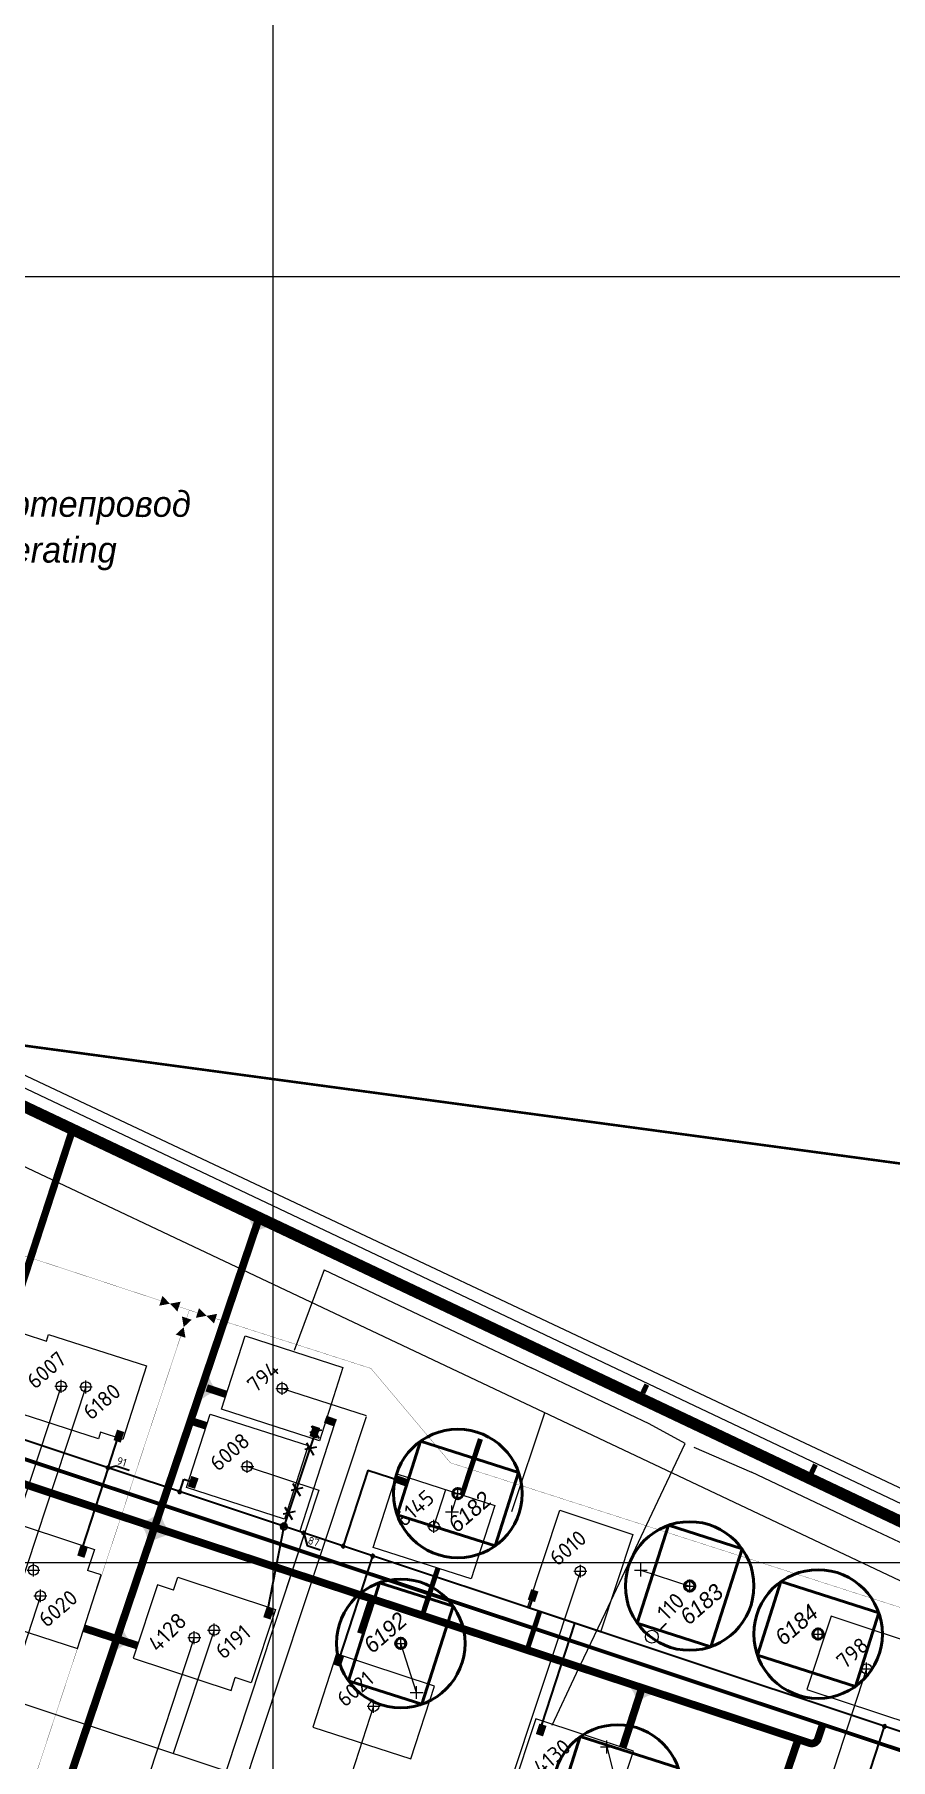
# Model space of a CAD drawing. Header units: millimetres. Extents: x 519 to 9564855, y -810 to 5021775.
# Drawn here: x 9523814 to 9524480, y 5001847 to 5003188 of the extents above; entities that cross this region are included whole.
import ezdxf

# ---------------------------------------------------------------- set-up
doc = ezdxf.new("R2010")
doc.units = ezdxf.units.MM
doc.header["$LTSCALE"] = 2
doc.header["$MEASUREMENT"] = 0
doc.header["$PDMODE"] = 2
doc.header["$PDSIZE"] = 5
doc.linetypes.add('1', pattern=[0])
doc.linetypes.add('DASHED2', pattern=[9.525, 6.35, -3.175])
for name, color, linetype in [('Existing roads', 41, 'Continuous'), ('Future Roads', 44, 'Continuous'), ('GRID_PULKOVO', 7, 'Continuous'), ('OilColl&Flowlines', 3, 'Continuous'), ('OLD WELLS(dr.bfr2000)', 24, 'Continuous'), ('PPLINE_WAT', 7, 'WTR_LINE'), ('ROAD_ASF', 9, 'Continuous'), ('ROAD_GROUND', 9, 'Continuous'), ('Stage 10 wells', 7, 'Continuous'), ('МГ-земельный участок', 7, 'Continuous'), ('Скважины на 2013 год.', 21, '1'), ('Скважины на 2014 год', 70, 'Continuous'), ('Скважины на 2015 год', 7, 'Continuous')]:
    doc.layers.add(name, color=color, linetype=linetype)
for name, color, linetype, lineweight in [('WELLS(drilled after 2000y)', 6, 'Continuous', 40), ('Новый водовод', 5, 'g_122_vpr', 30), ('Оптиковолоконный кабель', 220, 'CAB6', 20), ('проект..газ', 40, 'Continuous', 30), ('Скважины на 2026', 222, 'Continuous', 50), ('СНГ_трубопроводы', 244, 'Continuous', 50), ('Электро', 1, 'Continuous', 30), ('Электроснаб', 1, 'Continuous', 18), ('Электроснабжене', 1, 'Continuous', 18)]:
    doc.layers.add(name, color=color, linetype=linetype, lineweight=lineweight)
doc.styles.add('92051501$0$STANDARD', font='simplex.shx')
doc.styles.add('Elect', font='isocpeur.ttf')
doc.styles.add('Line_GUGK', font='')
doc.styles.get("Standard").update_dxf_attribs({"font": 'isocpeur.ttf', "width": 0.5})
doc.styles.get('Line_GUGK').set_extended_font_data('Bm431', italic=True)
doc.linetypes.add('CAB', pattern='A,0.7,-0.43403,["K",Standard,S=0.9,R=0,X=-0.4,Y=-0.3],-0.8', length=1.93403)
doc.linetypes.add('CAB6', pattern='A,0.9,-0.9,["6",Standard,S=0.9,R=0,X=-0.8,Y=-0.4],11', length=12.8)
doc.linetypes.add('g_122_vpr', pattern='A,2,-2,3,-0.6,["Впр",Line_GUGK,S=2,R=0,X=0,Y=-1],-6.4,3,-2,8,-2,8,-2,6', length=45)
doc.linetypes.add('GAS_LINE', pattern='A,0.5,-0.2,["G",92051501$0$STANDARD,S=0.1,R=0,X=-0.1,Y=-0.05],-0.05', length=0.75)
doc.linetypes.add('WTR_LINE', pattern='A,0.5,-0.2,["W",92051501$0$STANDARD,S=0.1,R=0,X=-0.1,Y=-0.05],-0.05', length=0.75)

msp = doc.modelspace()

# ---------------------------------------------------------------- hatches: boundary and pattern name
at = {"layer": 'Existing roads', "linetype": 'ByBlock', "lineweight": 0}
msp.add_hatch(color=256, dxfattribs=at).paths.add_polyline_path([(9523978.65638, 5002269.58617, -0.1775417489), (9523983.84829, 5002261.28115), (9523988.82247, 5002258.43718, -0.1343609091), (9523998.42854, 5002260.3463)])
h = msp.add_hatch(color=256, dxfattribs=at)
h.paths.add_polyline_path([(9523955.20954, 5002133.63665), (9523955.63601, 5002135.27786, -0.1551187413), (9523950.45102, 5002144.47653), (9523947.77333, 5002135.89702)])
h.paths.add_polyline_path([(9523954.7996, 5002132.05907), (9523955.20954, 5002133.63665), (9523947.77333, 5002135.89702), (9523945.02043, 5002127.0765, -0.1615507837)])
h = msp.add_hatch(color=256, dxfattribs=at)
h.paths.add_polyline_path([(9523897.67405, 5002030.66272), (9523898.31137, 5002032.23411, 0.1551187413), (9523907.96163, 5002036.52039), (9523904.98971, 5002028.0383)])
h.paths.add_polyline_path([(9523897.06144, 5002029.15225), (9523897.67405, 5002030.66272), (9523904.98971, 5002028.0383), (9523901.93431, 5002019.31795, 0.1615507837)])
h = msp.add_hatch(color=256, dxfattribs=at)
edge = h.paths.add_edge_path()
edge.add_line((9523919.09225, 5002023.17016), (9523919.51872, 5002024.81137))
edge.add_arc((9523934.04052, 5002039.59141), 20.72033, 190.84149167, 225.50494292, ccw=False)
edge.add_line((9523913.69002, 5002035.69407), (9523910.87021, 5002026.52931))
edge.add_line((9523910.87021, 5002026.52931), (9523919.09225, 5002023.17016))
edge = h.paths.add_edge_path()
edge.add_line((9523918.68232, 5002021.59257), (9523919.09225, 5002023.17016))
edge.add_line((9523919.09225, 5002023.17016), (9523910.87021, 5002026.52931))
edge.add_line((9523910.87021, 5002026.52931), (9523907.3621, 5002017.55321))
edge.add_arc((9523947.30631, 5001923.4925), 102.19078, 106.26637724, 113.00918892, ccw=False)
h = msp.add_hatch(color=256, dxfattribs=at)
h.paths.add_polyline_path([(9523888.32668, 5001938.09421), (9523888.75314, 5001939.73542, -0.1551187413), (9523883.56816, 5001948.93409), (9523880.89047, 5001940.35457)])
h.paths.add_polyline_path([(9523887.91674, 5001936.51662), (9523888.32668, 5001938.09421), (9523880.89047, 5001940.35457), (9523878.13757, 5001931.53405, -0.1615507837)])
h = msp.add_hatch(color=256, dxfattribs=at)
h.paths.add_polyline_path([(9524283.87989, 5001892.73294), (9524282.29265, 5001893.3297, 0.1551187413), (9524277.76, 5001902.86671), (9524286.3156, 5001900.11357)])
h.paths.add_polyline_path([(9524285.40559, 5001892.15931), (9524283.87989, 5001892.73294), (9524286.3156, 5001900.11357), (9524295.11153, 5001897.28309, 0.1615507837)])
at = {"layer": 'Скважины на 2015 год', "lineweight": 0}
msp.add_hatch(color=192, dxfattribs=at).paths.add_polyline_path([(9524047.77672, 5002105.79567), (9524049.74172, 5002111.371), (9524041.61365, 5002114.23569), (9524039.64866, 5002108.66035)])
at = {"layer": 'Электро', "ltscale": 0.5}
for points in [[(9523875.97598, 5002095.20656), (9523881.57848, 5002093.32041), (9523884.32823, 5002101.48808), (9523878.72573, 5002103.37423)], [(9523933.75762, 5002059.21695), (9523939.36012, 5002057.3308), (9523942.10987, 5002065.49847), (9523936.50737, 5002067.38462)], [(9524103.17457, 5002059.24558), (9524105.13957, 5002064.82091), (9524097.0115, 5002067.6856), (9524095.04651, 5002062.11027)], [(9524047.08036, 5001920.77054), (9524052.70274, 5001918.94449), (9524055.36487, 5001927.14113), (9524049.7425, 5001928.96718)]]:
    msp.add_hatch(color=256, dxfattribs=at).paths.add_polyline_path(points)
at = {"layer": 'Электро'}
for points in [[(9524028.35205, 5002098.3495), (9524033.96429, 5002096.49251), (9524036.67151, 5002104.67437), (9524031.05928, 5002106.53136)], [(9523847.7025, 5002005.54859), (9523853.31473, 5002003.6916), (9523856.02196, 5002011.87346), (9523850.40973, 5002013.73045)], [(9524198.187, 5001971.18794), (9524203.80442, 5001969.3467), (9524206.48869, 5001977.53612), (9524200.87127, 5001979.37736)], [(9523992.46423, 5001957.61113), (9523998.07646, 5001955.75415), (9524000.78369, 5001963.936), (9523995.17146, 5001965.79299)], [(9524204.49866, 5001866.77748), (9524210.11089, 5001864.92049), (9524212.81812, 5001873.10235), (9524207.20589, 5001874.95934)]]:
    msp.add_hatch(color=256, dxfattribs=at).paths.add_polyline_path(points)
at = {"layer": 'Электроснаб', "linetype": 'ByBlock', "lineweight": 0, "ltscale": 0.5}
for points in [[(9523875.97598, 5002095.20656), (9523881.57848, 5002093.32041), (9523884.32823, 5002101.48808), (9523878.72573, 5002103.37423)], [(9523933.75762, 5002059.21695), (9523939.36012, 5002057.3308), (9523942.10987, 5002065.49847), (9523936.50737, 5002067.38462)], [(9524103.17457, 5002059.24558), (9524105.13957, 5002064.82091), (9524097.0115, 5002067.6856), (9524095.04651, 5002062.11027)], [(9524047.08036, 5001920.77054), (9524052.70274, 5001918.94449), (9524055.36487, 5001927.14113), (9524049.7425, 5001928.96718)]]:
    msp.add_hatch(color=1, dxfattribs=at).paths.add_polyline_path(points)
at = {"layer": 'Электроснаб', "linetype": 'ByBlock', "lineweight": 0}
for points in [[(9524028.35205, 5002098.3495), (9524033.96429, 5002096.49251), (9524036.67151, 5002104.67437), (9524031.05928, 5002106.53136)], [(9523847.7025, 5002005.54859), (9523853.31473, 5002003.6916), (9523856.02196, 5002011.87346), (9523850.40973, 5002013.73045)], [(9524198.187, 5001971.18794), (9524203.80442, 5001969.3467), (9524206.48869, 5001977.53612), (9524200.87127, 5001979.37736)], [(9523992.46423, 5001957.61113), (9523998.07646, 5001955.75415), (9524000.78369, 5001963.936), (9523995.17146, 5001965.79299)], [(9524204.49866, 5001866.77748), (9524210.11089, 5001864.92049), (9524212.81812, 5001873.10235), (9524207.20589, 5001874.95934)]]:
    msp.add_hatch(color=1, dxfattribs=at).paths.add_polyline_path(points)
at = {"layer": 'Электроснабжене', "linetype": 'ByBlock', "lineweight": 0, "ltscale": 0.5}
for points in [[(9523875.97598, 5002095.20656), (9523881.57848, 5002093.32041), (9523884.32823, 5002101.48808), (9523878.72573, 5002103.37423)], [(9523933.75762, 5002059.21695), (9523939.36012, 5002057.3308), (9523942.10987, 5002065.49847), (9523936.50737, 5002067.38462)], [(9524103.17457, 5002059.24558), (9524105.13957, 5002064.82091), (9524097.0115, 5002067.6856), (9524095.04651, 5002062.11027)], [(9524047.08036, 5001920.77054), (9524052.70274, 5001918.94449), (9524055.36487, 5001927.14113), (9524049.7425, 5001928.96718)]]:
    msp.add_hatch(color=1, dxfattribs=at).paths.add_polyline_path(points)
at = {"layer": 'Электроснабжене', "linetype": 'ByBlock', "lineweight": 0}
for points in [[(9524028.35205, 5002098.3495), (9524033.96429, 5002096.49251), (9524036.67151, 5002104.67437), (9524031.05928, 5002106.53136)], [(9523847.7025, 5002005.54859), (9523853.31473, 5002003.6916), (9523856.02196, 5002011.87346), (9523850.40973, 5002013.73045)], [(9524198.187, 5001971.18794), (9524203.80442, 5001969.3467), (9524206.48869, 5001977.53612), (9524200.87127, 5001979.37736)], [(9523992.46423, 5001957.61113), (9523998.07646, 5001955.75415), (9524000.78369, 5001963.936), (9523995.17146, 5001965.79299)], [(9524204.49866, 5001866.77748), (9524210.11089, 5001864.92049), (9524212.81812, 5001873.10235), (9524207.20589, 5001874.95934)]]:
    msp.add_hatch(color=1, dxfattribs=at).paths.add_polyline_path(points)

# ---------------------------------------------------------------- linework, layer by layer
at = {"layer": 'DEFPOINTS', "color": 0, "lineweight": 0, "ltscale": 80}
msp.add_point((9524007.2, 5002135.5), dxfattribs=at)
msp.add_point((9524007.2, 5002135.5), dxfattribs=at)
at = {"layer": 'DEFPOINTS', "color": 1, "lineweight": 0, "ltscale": 80}
msp.add_point((9524461.7, 5001917.4), dxfattribs=at)
at = {"layer": 'Existing roads', "lineweight": 0, "const_width": 5.7, "flags": 128}
msp.add_lwpolyline([(9523740.90289, 5002020.74725), (9523844.47623, 5002337.76466)], dxfattribs=at)
at = {"layer": 'Existing roads', "linetype": 'ByBlock', "lineweight": 0, "flags": 128}
for points, const_width in [([(9523988.12097, 5002264.6695), (9523697.2591, 5001405.15071)], 6), ([(9523948.29613, 5002106.26919), (9523936.89438, 5002109.9671)], 6), ([(9524197.5147, 5001931.64733), (9524207.39058, 5001961.63997)], 4), ([(9523879.54553, 5001940.3947), (9523852.98712, 5001949.00832)], 6), ([(9523894.39315, 5001935.57347), (9523879.54553, 5001940.3947)], 6)]:
    msp.add_lwpolyline(points, dxfattribs=dict(at, const_width=const_width))
at = {"layer": 'Existing roads', "linetype": 'ByBlock', "lineweight": 0, "const_width": 5.8}
msp.add_lwpolyline([(9523963.67413, 5002130.79515), (9523948.49221, 5002135.82621)], dxfattribs=at)
at = {"layer": 'Existing roads', "linetype": 'ByBlock', "lineweight": 0, "const_width": 6, "flags": 128}
for points, elevation in [([(9523908.7409, 5002027.19817), (9523761.85528, 5002075.82268)], 0.00005), ([(9523908.7409, 5002027.19817), (9524287.07048, 5001902.65931)], 0.0001), ([(9524068.31862, 5001944.82933), (9524077.22202, 5001971.73741)], 0.0001), ([(9524272.05449, 5001856.25665), (9524287.07048, 5001902.65931)], 0.00005), ([(9524394.54, 5001821.58763), (9524408.56223, 5001862.64939)], 0.00005)]:
    msp.add_lwpolyline(points, dxfattribs=dict(at, elevation=elevation))
at = {"layer": 'Existing roads', "linetype": 'ByBlock', "lineweight": 0, "ltscale": 5, "const_width": 4}
msp.add_lwpolyline([(9524128.30031, 5001995.68985), (9524116.19275, 5001958.90899)], dxfattribs=at)
at = {"layer": 'Future Roads', "linetype": 'ByBlock', "lineweight": 0, "const_width": 6, "flags": 128}
msp.add_lwpolyline([(9524287.07375, 5001902.66901), (9524417.54059, 5001859.69182, 0.4119983246), (9524423.84195, 5001862.84053), (9524427.45898, 5001873.76859)], format="xyb", dxfattribs=at)
at = {"layer": 'GRID_PULKOVO', "lineweight": 0}
for p, q in [((9524000, 5011000), (9524000, 4992000)), ((9519000, 5003000), (9533000, 5003000)), ((9519000, 5002000), (9533000, 5002000))]:
    msp.add_line(p, q, dxfattribs=at)
at = {"layer": 'OilColl&Flowlines', "color": 3, "linetype": 'ByBlock', "lineweight": 0, "ltscale": 25}
for p, q in [((9524007.2, 5002135.5), (9524072.37221, 5002114.36952)), ((9524072.37221, 5002113.36952), (9523963.80223, 5001786.0012)), ((9524461.7, 5001917.4), (9524374.9286, 5001651.21309))]:
    msp.add_line(p, q, dxfattribs=at)
at = {"layer": 'OilColl&Flowlines', "linetype": 'ByBlock', "lineweight": 0}
for p, q in [((9523938.8, 5001941.7), (9523894.77026, 5001808.63338)), ((9523719.16637, 5001918.79225), (9524650.66053, 5001611.39872))]:
    msp.add_line(p, q, dxfattribs=at)
at = {"layer": 'OilColl&Flowlines', "color": 3, "lineweight": 0}
for points in [[(9523926.88981, 5002199.04427, 8, 0, 0), (9523919.83639, 5002201.29858, 0, 8, 0), (9523912.77751, 5002203.55462, 8, 8, 0)], [(9523926.88981, 5002199.04427, 8, 0, 0), (9523919.83639, 5002201.29858, 0, 8, 0), (9523912.77751, 5002203.55462, 8, 8, 0)], [(9523955.35011, 5002189.61095, 8, 0, 0), (9523948.29669, 5002191.86526, 0, 8, 0), (9523941.23781, 5002194.1213, 8, 8, 0)], [(9523955.35011, 5002189.61095, 8, 0, 0), (9523948.29669, 5002191.86526, 0, 8, 0), (9523941.23781, 5002194.1213, 8, 8, 0)]]:
    msp.add_lwpolyline(points, format="xyseb", dxfattribs=at)
at = {"layer": 'OilColl&Flowlines', "color": 3, "linetype": 'ByBlock', "lineweight": 0}
msp.add_lwpolyline([(9523932.93668, 5002190.09707, 8, 0, 0), (9523930.55618, 5002183.08523, 0, 8, 0), (9523928.17384, 5002176.06797, 8, 8, 0)], format="xyseb", dxfattribs=at)
msp.add_lwpolyline([(9523932.93668, 5002190.09707, 8, 0, 0), (9523930.55618, 5002183.08523, 0, 8, 0), (9523928.17384, 5002176.06797, 8, 8, 0)], format="xyseb", dxfattribs=at)
at = {"layer": 'OLD WELLS(dr.bfr2000)', "lineweight": 0}
msp.add_circle((9524294.7, 5001942.4), 5, dxfattribs=at)
at = {"layer": 'PPLINE_WAT', "color": 5, "linetype": 'WTR_LINE', "lineweight": 0, "ltscale": 0.5}
msp.add_line((9525339.06334, 5001656.52895), (9523288.74377, 5002623.18398), dxfattribs=at)
at = {"layer": 'PPLINE_WAT', "color": 5, "lineweight": 0, "ltscale": 0.5}
msp.add_lwpolyline([(9523498.307, 5002453.507), (9529318.71854, 4999702.75469), (9529357.22076, 4999682.3134), (9529399.33276, 4999675.09879), (9529430.61579, 4999677.50366), (9529678.713, 4999710.142)], dxfattribs=at)
at = {"layer": 'ROAD_ASF', "lineweight": 0}
for points in [[(9521737.23529, 4997056.36456), (9521526.30791, 4997406.20512), (9521491.42617, 4997522.40996), (9521494.64376, 4997784.54227), (9521557.42562, 4998123.62451), (9523181.91284, 5002651.278), (9523567.30412, 5002471.17809), (9525869.16882, 5001381.54446), (9525963.92258, 5001333.47903), (9526128.60686, 5001261.79325), (9526517.55757, 5001074.97311), (9527241.30336, 5000725.10977), (9527302.0959, 5000699.32947), (9527474.32311, 5000617.56906), (9528116.89056, 5000310.63684)], [(9521742.137, 4997059.855), (9521531.837, 4997408.655), (9521497.437, 4997523.255), (9521500.637, 4997783.955), (9521563.237, 4998122.055), (9523185.337, 5002643.055), (9523564.737, 5002465.755), (9525866.52759, 5001376.15646), (9525961.36584, 5001328.04817), (9526126.10975, 5001256.33643), (9526514.94624, 5001069.57117), (9527238.82495, 5000719.64358), (9527299.637, 5000693.855), (9527471.737, 5000612.155), (9528114.237, 5000305.255)]]:
    msp.add_lwpolyline(points, dxfattribs=at)
at = {"layer": 'ROAD_GROUND', "color": 8, "lineweight": 0, "const_width": 9}
msp.add_lwpolyline([(9521739.68614, 4997058.10978), (9521529.07245, 4997407.43006), (9521494.43159, 4997522.83248), (9521497.64038, 4997784.24863), (9521560.33131, 4998122.83976), (9523183.62492, 5002647.1665), (9523566.02728, 5002468.46336), (9525867.84821, 5001378.85046), (9525962.64421, 5001330.7636), (9526127.3583, 5001259.06484), (9526516.25529, 5001072.2705), (9527240.06415, 5000722.37668), (9527300.86645, 5000696.59224), (9527473.0333, 5000614.86048), (9528115.56378, 5000307.94592)], dxfattribs=at)
at = {"layer": 'Stage 10 wells', "color": 0, "linetype": 'ByBlock', "lineweight": 0}
for points in [[(9524054.46813, 5002151.81215), (9524036.09912, 5002094.69316), (9523959.94046, 5002119.18517), (9523978.30947, 5002176.30416), (9524054.46813, 5002151.81215)], [(9524515.39226, 5001929.1097), (9524516.07406, 5001931.23205), (9524434.13745, 5001958.46299), (9524415.28202, 5001901.47759), (9524497.70263, 5001874.04421)]]:
    msp.add_lwpolyline(points, dxfattribs=at)
for centre in [(9524007.2, 5002135.5), (9524461.7, 5001917.4)]:
    msp.add_circle(centre, 4, dxfattribs=at)
for p in [(9524007.2, 5002135.5), (9524461.7, 5001917.4)]:
    msp.add_point(p, dxfattribs=at)
at = {"layer": 'WELLS(drilled after 2000y)', "color": 0, "linetype": 'ByBlock', "lineweight": 0}
msp.add_lwpolyline([(9523922.5448, 5001978.69071), (9523910.23745, 5001982.76299), (9523891.38202, 5001925.77759), (9523967.36254, 5001900.63701), (9523970.68937, 5001910.69143)], dxfattribs=at)
msp.add_lwpolyline([(9524185.48202, 5001821.67759), (9524261.46254, 5001796.53701), (9524280.31798, 5001853.52241), (9524204.33745, 5001878.66299)], close=True, dxfattribs=at)
msp.add_circle((9523938.8, 5001941.7), 4.0951, dxfattribs=at)
at = {"layer": 'WELLS(drilled after 2000y)', "color": 0, "linetype": 'ByBlock', "lineweight": 0, "ltscale": 80}
msp.add_point((9523938.8, 5001941.7), dxfattribs=at)
at = {"layer": 'МГ-земельный участок', "color": 0, "linetype": 'DASHED2', "lineweight": 25, "ltscale": 5, "const_width": 2}
msp.add_lwpolyline([(9522167.80801, 4999999.48247), (9521654, 5002362), (9522840, 5002532), (9525642, 5002155), (9528521, 5002235), (9531281, 5003464), (9533105, 5001043), (9546614, 4998215), (9544978, 4995525), (9543652, 4996420), (9539605, 4995735), (9529554.6705, 4998798.09585), (9529554.71722, 4998845.23995), (9529525.402, 4998845.269), (9529525.36994, 4998882.97318), (9529309.91997, 4998882.84552), (9526935, 5000017), (9526935, 4999132), (9522906, 5001105), (9522683.367, 5000265.06642), (9522496, 5000315)], close=True, dxfattribs=at)
at = {"layer": 'Новый водовод', "color": 5, "linetype": 'WTR_LINE', "lineweight": 0, "ltscale": 40, "const_width": 3}
msp.add_lwpolyline([(9523223.09207, 5002274.46665), (9524798.44073, 5001750.9789)], dxfattribs=at)
at = {"layer": 'Оптиковолоконный кабель', "linetype": 'CAB', "lineweight": 20, "ltscale": 0.1}
msp.add_lwpolyline([(9523696.146, 5005917.127), (9523689.893, 5005715.012), (9523695.902, 5005635.172), (9523695.453, 5005568.154), (9523700.063, 5005469.441), (9523700.58, 5005145.207), (9523704.692, 5005045.058), (9523701.585, 5004488.746), (9523704.366, 5004469.568), (9523706.81, 5003954.047), (9523704.579, 5003808.965), (9523692.18, 5003712.998), (9523687.161, 5003694.356), (9523300.02, 5002630.372), (9523296.974, 5002614.733), (9523304.049, 5002607.353), (9526121.954, 5001271.722), (9526508.525, 5001083.826), (9527029.955, 5000838.578), (9527414.361, 5000657.715), (9527485.466, 5000795.728), (9527414.361, 5000657.715), (9528367.831, 5000203.306)], dxfattribs=at)
at = {"layer": 'проект..газ', "color": 4, "linetype": 'GAS_LINE', "lineweight": 0, "ltscale": 20}
for p, q in [((9524039.77, 5002227.633, -0.162), (9524016.596, 5002164.981, 0.974)), ((9524292.685, 5002107.983, 0.051), (9524200.747, 5002151.51, -0.125)), ((9524320.727, 5002092.726, 0.156), (9524292.685, 5002107.983, 0.051)), ((9524299.487, 5002047.809, 0.476), (9524320.727, 5002092.726, 0.156)), ((9524327.4771, 5002089.79264, 0.1809), (9524372.236, 5002070.342, 0.346)), ((9524452.067, 5002032.606, 0.257), (9524372.236, 5002070.342, 0.346)), ((9524277.891, 5002002.163, 0.569), (9524299.487, 5002047.809, 0.476)), ((9524545.448, 5001988.402, 0.255), (9524452.067, 5002032.606, 0.257)), ((9524277.891, 5002002.163, 0.569), (9524258.324, 5001960.849, 0.576)), ((9524258.324, 5001960.849, 0.576), (9524235.939, 5001913.723, 0.703)), ((9524235.939, 5001913.723, 0.703), (9524216.887, 5001873.38, 0.923))]:
    msp.add_line(p, q, dxfattribs=at)
at = {"layer": 'проект..газ', "color": 4, "linetype": 'GAS_LINE', "lineweight": 0, "ltscale": 25}
msp.add_line((9524039.77, 5002227.633, -0.162), (9524200.747, 5002151.51, -0.125), dxfattribs=at)
at = {"layer": 'Скважины на 2013 год.', "color": 3, "linetype": 'ByBlock', "lineweight": 0, "ltscale": 5}
for p, q in [((9523980, 5002074.7), (9524035.67602, 5002056.27781)), ((9524035.67776, 5002056.28306, 0), (9523963.49592, 5001838.1332, 0)), ((9524239.1, 5001993.4), (9524165.55077, 5001771.48518)), ((9523819.1, 5001974.2), (9523777.42908, 5001847.09668)), ((9523954.2, 5001947.6), (9523922.46905, 5001851.70227)), ((9524078.3, 5001888.3), (9524036.90384, 5001762.03477))]:
    msp.add_line(p, q, dxfattribs=at)
at = {"layer": 'Скважины на 2013 год.', "color": 0, "linetype": 'ByBlock', "lineweight": 0}
for points in [[(9523777.20493, 5001974.6634), (9523771.80309, 5001957.98266), (9523847.91178, 5001933.33582), (9523866.39691, 5001990.41734), (9523855.73985, 5001993.86849)], [(9524125.67401, 5001903.97734), (9524049.48822, 5001929.16418), (9524031.00309, 5001872.08266), (9524107.11178, 5001847.43582), (9524125.67401, 5001903.97734)]]:
    msp.add_lwpolyline(points, dxfattribs=at)
for centre in [(9523819.1, 5001974.2), (9524078.3, 5001888.3)]:
    msp.add_circle(centre, 4, dxfattribs=at)
for p in [(9523819.1, 5001974.2), (9524078.3, 5001888.3)]:
    msp.add_point(p, dxfattribs=at)
at = {"layer": 'Скважины на 2014 год', "color": 9, "linetype": 'ByBlock', "lineweight": 0, "ltscale": 5, "const_width": 4}
for points in [[(9524290.78536, 5002138.40816), (9524287.69076, 5002131.87079)], [(9524161.38765, 5002096.1614), (9524147.06849, 5002052.68047)], [(9524421.98027, 5002076.24338), (9524418.88567, 5002069.70601)]]:
    msp.add_lwpolyline(points, dxfattribs=at)
at = {"layer": 'Скважины на 2014 год', "color": 0, "linetype": 'ByBlock', "lineweight": 0}
for points in [[(9524027.26813, 5002091.01215), (9524008.89912, 5002033.89316), (9523932.74046, 5002058.38517), (9523951.10947, 5002115.50416), (9524027.26813, 5002091.01215)], [(9524254.88219, 5001945.92586), (9524197.89679, 5001964.7813), (9524223.03737, 5002040.76182), (9524280.02277, 5002021.90639), (9524254.88219, 5001945.92586)], [(9523777.20493, 5001974.6634), (9523766.28202, 5001978.27759), (9523785.13745, 5002035.26299), (9523861.11798, 5002010.12241), (9523855.73985, 5001993.86849)], [(9523922.5448, 5001978.69071), (9523925.87163, 5001988.74513), (9524001.85215, 5001963.60455), (9523982.99672, 5001906.61916), (9523970.68937, 5001910.69143)]]:
    msp.add_lwpolyline(points, dxfattribs=at)
for centre in [(9523980, 5002074.7), (9523813.7, 5001994.2), (9524239.1, 5001993.4), (9523954.2, 5001947.6)]:
    msp.add_circle(centre, 4, dxfattribs=at)
for p in [(9523980, 5002074.7), (9523813.7, 5001994.2), (9524239.1, 5001993.4), (9523954.2, 5001947.6)]:
    msp.add_point(p, dxfattribs=at)
at = {"layer": 'Скважины на 2015 год', "color": 3, "linetype": 'ByBlock', "lineweight": 0, "ltscale": 5}
for p, q in [((9523835.3, 5002137.1), (9523758.92825, 5001905.67081)), ((9523854.4, 5002136.6), (9523776.256, 5001899.95265)), ((9524185.7339, 5002039.72445, 0), (9524211.55769, 5002116.42156, -0.06555)), ((9524125.2, 5002028.2), (9524134.37602, 5002056.76227))]:
    msp.add_line(p, q, dxfattribs=at)
at = {"layer": 'Скважины на 2015 год', "color": 192, "lineweight": 0}
msp.add_line((9524020.83531, 5002024.03272, 0), (9524048.22855, 5002108.26832), dxfattribs=at)
at = {"layer": 'Скважины на 2015 год', "color": 1, "lineweight": 0}
msp.add_line((9523871.69481, 5002073.69143, 0), (9523879.57633, 5002097.83002), dxfattribs=at)
at = {"layer": 'Скважины на 2015 год', "color": 5, "linetype": 'ByBlock', "lineweight": 0, "ltscale": 5}
msp.add_line((9524024.59453, 5002022.78704, 0), (9524010.58093, 5001980.43477, 0), dxfattribs=at)
at = {"layer": 'Скважины на 2015 год', "color": 0, "linetype": 'ByBlock', "lineweight": 0}
for points in [[(9523865.8436, 5002101.40671), (9523864.19912, 5002096.29316), (9523788.04046, 5002120.78517), (9523806.40947, 5002177.90416), (9523823.86499, 5002172.29061)], [(9523823.86499, 5002172.29061), (9523825.50947, 5002177.40416), (9523901.66813, 5002152.91215), (9523883.29912, 5002095.79316), (9523865.8436, 5002101.40671), (9523865.8436, 5002101.40671)], [(9524172.46813, 5002044.51215), (9524154.09912, 5001987.39316), (9524077.94046, 5002011.88517), (9524096.30947, 5002069.00416), (9524172.46813, 5002044.51215)]]:
    msp.add_lwpolyline(points, dxfattribs=at)
at = {"layer": 'Скважины на 2015 год', "color": 0, "linetype": 'ByBlock', "lineweight": 0, "ltscale": 5}
msp.add_lwpolyline([(9524040.53139, 5002108.84954), (9524044.06813, 5002107.71215)], dxfattribs=at)
at = {"layer": 'Скважины на 2015 год', "color": 0, "linetype": 'ByBlock', "lineweight": 0}
for centre in [(9523835.3, 5002137.1), (9523854.4, 5002136.6), (9524125.2, 5002028.2)]:
    msp.add_circle(centre, 4, dxfattribs=at)
for p in [(9523835.3, 5002137.1), (9523854.4, 5002136.6), (9524125.2, 5002028.2)]:
    msp.add_point(p, dxfattribs=at)
at = {"layer": 'Скважины на 2026', "lineweight": 5}
for p, q in [((9524139.20189, 5002039.39654), (9524143.8, 5002053.7)), ((9524286.10073, 5001994.19613), (9524324.14, 5001981.83)), ((9524111.69811, 5001899.00346), (9524099.4, 5001937.2)), ((9524259.80189, 5001856.69654), (9524268, 5001824))]:
    msp.add_line(p, q, dxfattribs=at)
at = {"layer": 'Скважины на 2026', "linetype": 'ByBlock', "ltscale": 50}
for points in [[(9524096.61249, 5002037.23188), (9524172.83514, 5002012.93975), (9524191.05424, 5002070.10674), (9524114.83159, 5002094.39886)], [(9524340.57397, 5001934.60724), (9524364.8661, 5002010.82989), (9524307.69911, 5002029.04899), (9524283.40698, 5001952.82633)], [(9524115.83051, 5001889.97535), (9524140.12264, 5001966.198), (9524082.95565, 5001984.4171), (9524058.66352, 5001908.19445)], [(9524376.77913, 5001928.06257), (9524453.00178, 5001903.77044), (9524471.22087, 5001960.93743), (9524394.99822, 5001985.22956)], [(9524220.77535, 5001807.56949), (9524296.998, 5001783.27736), (9524315.2171, 5001840.44435), (9524238.99445, 5001864.73648)]]:
    msp.add_lwpolyline(points, close=True, dxfattribs=at)
for centre in [(9524143.8, 5002053.7), (9524324.13811, 5001981.83346), (9524099.4, 5001937.2), (9524424.00189, 5001944.49654), (9524268, 5001824)]:
    msp.add_circle(centre, 50, dxfattribs=at)
at = {"layer": 'Скважины на 2026', "linetype": 'ByBlock'}
for centre in [(9524143.8, 5002053.7), (9524324.13811, 5001981.83346), (9524424, 5001944.5), (9524099.39811, 5001937.20346)]:
    msp.add_circle(centre, 4, dxfattribs=at)
at = {"layer": 'Скважины на 2026', "linetype": 'ByBlock', "lineweight": 0}
for p in [(9524143.8, 5002053.7), (9524139.20189, 5002039.39654), (9524286.10189, 5001994.19654), (9524324.14, 5001981.83), (9524099.4, 5001937.2), (9524424.00189, 5001944.49654), (9524111.7, 5001899), (9524259.80189, 5001856.69654)]:
    msp.add_point(p, dxfattribs=at)
at = {"layer": 'СНГ_трубопроводы', "color": 3, "linetype": 'ByBlock', "lineweight": 0, "ltscale": 5, "const_width": 0.2}
for points in [[(9523656.60978, 5002287.96178), (9523934.93125, 5002196.29536)], [(9523934.93125, 5002196.29536), (9523684.75264, 5001439.76757)], [(9523934.93125, 5002196.29536), (9524076.22258, 5002150.97961)], [(9524076.22258, 5002150.97961), (9524138.03956, 5002077.62067)], [(9524138.03956, 5002077.62067), (9524833.30928, 5001854.1618)]]:
    msp.add_lwpolyline(points, dxfattribs=at)
at = {"layer": 'Электро', "ltscale": 0.5}
for p, q in [((9524527.53989, 5001855.34314, 0), (9523703.30917, 5002129.75149, 0)), ((9523871.69481, 5002073.69143, 0), (9523879.57633, 5002097.83002)), ((9523871.69481, 5002073.69143, 0), (9523851.48901, 5002011.50435, 0)), ((9523927.48834, 5002055.11628, 0), (9523930.63051, 5002064.78691, 0)), ((9524073.73057, 5002071.6777), (9524054.59928, 5002012.79766)), ((9524100.30008, 5002063.04475), (9524073.73057, 5002071.6777)), ((9524008.47363, 5002028.15412, 0), (9523995.7971, 5001963.0731, 0)), ((9524051.54323, 5001924.74679), (9524077.65818, 5002005.12035)), ((9524202.106, 5001973.05), (9524199.36126, 5001964.60255)), ((9524234.60162, 5001952.63634), (9524208.86475, 5001873.80476, -0.00005)), ((9524450.4743, 5001795.13731), (9524475.64946, 5001872.61846))]:
    msp.add_line(p, q, dxfattribs=at)
at = {"layer": 'Электро'}
for p, q in [((9524037.82814, 5002103.09948), (9524028.6998, 5002101.15914)), ((9524030.0224, 5002106.38962), (9524035.60542, 5002096.83861)), ((9524033.84508, 5002089.76745, 0), (9524024.71674, 5002087.8271, 0)), ((9524026.03934, 5002093.05759, 0), (9524031.62236, 5002083.50658, 0)), ((9523871.69481, 5002073.69143, 0), (9523878.13953, 5002075.23991)), ((9523878.13953, 5002075.23991), (9523888.22098, 5002071.96425)), ((9523930.63051, 5002064.78691, 0), (9523936.28906, 5002062.94833, 0)), ((9524023.30511, 5002058.10892, 0), (9524014.17677, 5002056.16858, 0)), ((9524015.49937, 5002061.39906, 0), (9524021.08239, 5002051.84805, 0)), ((9524017.13604, 5002039.70432), (9524008.0077, 5002037.76398)), ((9524009.3303, 5002042.99446), (9524014.91332, 5002033.44345)), ((9524023.94166, 5002023.0044, 0), (9524026.72095, 5002013.27188)), ((9524026.72095, 5002013.27188), (9524036.80241, 5002009.99621))]:
    msp.add_line(p, q, dxfattribs=at)
at = {"layer": 'Электро', "ltscale": 0.09}
msp.add_line((9524032.24734, 5002099.57244), (9524008.47362, 5002028.16414, 0), dxfattribs=at)
at = {"layer": 'Электро'}
for centre, radius, start, end in [((9523871.69481, 5002073.69143, 0), 1.25, 162, 342), ((9523871.69481, 5002073.69143, 0), 1.25, 342, 162), ((9524008.47362, 5002028.16414, 0), 2.5, 0, 180), ((9524008.47362, 5002028.16414, 0), 2.5, 180, 0), ((9524008.47363, 5002028.15412, 0), 2.5, 0, 180), ((9524008.47363, 5002028.15412, 0), 2.5, 180, 0), ((9524023.94166, 5002023.0044, 0), 1.25, 162, 342), ((9524023.94166, 5002023.0044, 0), 1.25, 342, 162), ((9524054.59928, 5002012.79766), 1.25, 162, 342), ((9524054.59928, 5002012.79766), 1.25, 342, 162), ((9524475.6763, 5001872.5859, 0), 1.25, 162, 342), ((9524475.6763, 5001872.5859, 0), 1.25, 342, 162)]:
    msp.add_arc(centre, radius, start, end, dxfattribs=at)
at = {"layer": 'Электро', "ltscale": 80}
for centre, start, end in [((9523927.48834, 5002055.11628, 0), 162.00000014, 342.00000014), ((9523927.48834, 5002055.11628, 0), 342.00000014, 162.00000014), ((9524077.65818, 5002005.12035), 162.00000014, 342.00000014), ((9524077.65818, 5002005.12035), 342.00000014, 162.00000014), ((9524475.64946, 5001872.61846), 162, 342), ((9524475.64946, 5001872.61846), 342, 162)]:
    msp.add_arc(centre, 1.25, start, end, dxfattribs=at)
at = {"layer": 'Электро', "ltscale": 25}
for centre, start, end in [((9524008.46952, 5002028.15549, 0), 162, 342), ((9524008.47007, 5002028.15531, 0), 162, 342), ((9524008.46952, 5002028.15549, 0), 342, 162), ((9524008.47007, 5002028.15531, 0), 342, 162)]:
    msp.add_arc(centre, 1, start, end, dxfattribs=at)
at = {"layer": 'Электроснаб', "color": 1, "linetype": 'ByBlock', "lineweight": 0, "ltscale": 0.5}
for p, q in [((9524527.53989, 5001855.34314, 0), (9523703.30917, 5002129.75149, 0)), ((9523871.69481, 5002073.69143, 0), (9523879.57633, 5002097.83002)), ((9523871.69481, 5002073.69143, 0), (9523851.48901, 5002011.50435, 0)), ((9523927.48834, 5002055.11628, 0), (9523930.63051, 5002064.78691, 0)), ((9524073.73057, 5002071.6777), (9524054.59928, 5002012.79766)), ((9524100.30008, 5002063.04475), (9524073.73057, 5002071.6777)), ((9524008.47363, 5002028.15412, 0), (9523995.7971, 5001963.0731, 0)), ((9524051.54323, 5001924.74679), (9524077.65818, 5002005.12035)), ((9524202.106, 5001973.05), (9524199.36126, 5001964.60255)), ((9524234.60162, 5001952.63634), (9524208.86475, 5001873.80476, -0.00005)), ((9524450.4743, 5001795.13731), (9524475.64946, 5001872.61846))]:
    msp.add_line(p, q, dxfattribs=at)
at = {"layer": 'Электроснаб', "color": 1, "linetype": 'ByBlock', "lineweight": 0}
for p, q in [((9524037.82814, 5002103.09948), (9524028.6998, 5002101.15914)), ((9524030.0224, 5002106.38962), (9524035.60542, 5002096.83861)), ((9524033.84508, 5002089.76745, 0), (9524024.71674, 5002087.8271, 0)), ((9524026.03934, 5002093.05759, 0), (9524031.62236, 5002083.50658, 0)), ((9523871.69481, 5002073.69143, 0), (9523878.13953, 5002075.23991)), ((9523878.13953, 5002075.23991), (9523888.22098, 5002071.96425)), ((9523930.63051, 5002064.78691, 0), (9523936.28906, 5002062.94833, 0)), ((9524023.30511, 5002058.10892, 0), (9524014.17677, 5002056.16858, 0)), ((9524015.49937, 5002061.39906, 0), (9524021.08239, 5002051.84805, 0)), ((9524017.13604, 5002039.70432), (9524008.0077, 5002037.76398)), ((9524009.3303, 5002042.99446), (9524014.91332, 5002033.44345)), ((9524023.94166, 5002023.0044, 0), (9524026.72095, 5002013.27188)), ((9524026.72095, 5002013.27188), (9524036.80241, 5002009.99621))]:
    msp.add_line(p, q, dxfattribs=at)
at = {"layer": 'Электроснаб', "color": 1, "linetype": 'ByBlock', "lineweight": 0, "ltscale": 0.09}
msp.add_line((9524032.24734, 5002099.57244), (9524008.47362, 5002028.16414, 0), dxfattribs=at)
at = {"layer": 'Электроснаб', "color": 1, "linetype": 'ByBlock', "lineweight": 0}
for centre, radius, start, end in [((9523871.69481, 5002073.69143, 0), 1.25, 162, 342), ((9523871.69481, 5002073.69143, 0), 1.25, 342, 162), ((9524008.47362, 5002028.16414, 0), 2.5, 0, 180), ((9524008.47362, 5002028.16414, 0), 2.5, 180, 0), ((9524008.47363, 5002028.15412, 0), 2.5, 0, 180), ((9524008.47363, 5002028.15412, 0), 2.5, 180, 0), ((9524023.94166, 5002023.0044, 0), 1.25, 162, 342), ((9524023.94166, 5002023.0044, 0), 1.25, 342, 162), ((9524054.59928, 5002012.79766), 1.25, 162, 342), ((9524054.59928, 5002012.79766), 1.25, 342, 162), ((9524475.6763, 5001872.5859, 0), 1.25, 162, 342), ((9524475.6763, 5001872.5859, 0), 1.25, 342, 162)]:
    msp.add_arc(centre, radius, start, end, dxfattribs=at)
at = {"layer": 'Электроснаб', "color": 1, "linetype": 'ByBlock', "lineweight": 0, "ltscale": 80}
for centre, start, end in [((9523927.48834, 5002055.11628, 0), 162.00000014, 342.00000014), ((9523927.48834, 5002055.11628, 0), 342.00000014, 162.00000014), ((9524077.65818, 5002005.12035), 162.00000014, 342.00000014), ((9524077.65818, 5002005.12035), 342.00000014, 162.00000014), ((9524475.64946, 5001872.61846), 162, 342), ((9524475.64946, 5001872.61846), 342, 162)]:
    msp.add_arc(centre, 1.25, start, end, dxfattribs=at)
at = {"layer": 'Электроснаб', "color": 1, "linetype": 'ByBlock', "lineweight": 0, "ltscale": 25}
for centre, start, end in [((9524008.46952, 5002028.15549, 0), 162, 342), ((9524008.47007, 5002028.15531, 0), 162, 342), ((9524008.46952, 5002028.15549, 0), 342, 162), ((9524008.47007, 5002028.15531, 0), 342, 162)]:
    msp.add_arc(centre, 1, start, end, dxfattribs=at)
at = {"layer": 'Электроснабжене', "color": 1, "linetype": 'ByBlock', "lineweight": 0, "ltscale": 0.5}
for p, q in [((9524527.53989, 5001855.34314, 0), (9523703.30917, 5002129.75149, 0)), ((9523871.69481, 5002073.69143, 0), (9523879.57633, 5002097.83002)), ((9523871.69481, 5002073.69143, 0), (9523851.48901, 5002011.50435, 0)), ((9523927.48834, 5002055.11628, 0), (9523930.63051, 5002064.78691, 0)), ((9524073.73057, 5002071.6777), (9524054.59928, 5002012.79766)), ((9524100.30008, 5002063.04475), (9524073.73057, 5002071.6777)), ((9524008.47363, 5002028.15412, 0), (9523995.7971, 5001963.0731, 0)), ((9524051.54323, 5001924.74679), (9524077.65818, 5002005.12035)), ((9524202.106, 5001973.05), (9524199.36126, 5001964.60255)), ((9524234.60162, 5001952.63634), (9524208.86475, 5001873.80476, -0.00005)), ((9524450.4743, 5001795.13731), (9524475.64946, 5001872.61846))]:
    msp.add_line(p, q, dxfattribs=at)
at = {"layer": 'Электроснабжене', "color": 1, "linetype": 'ByBlock', "lineweight": 0}
for p, q in [((9524037.82814, 5002103.09948), (9524028.6998, 5002101.15914)), ((9524030.0224, 5002106.38962), (9524035.60542, 5002096.83861)), ((9524033.84508, 5002089.76745, 0), (9524024.71674, 5002087.8271, 0)), ((9524026.03934, 5002093.05759, 0), (9524031.62236, 5002083.50658, 0)), ((9523871.69481, 5002073.69143, 0), (9523878.13953, 5002075.23991)), ((9523878.13953, 5002075.23991), (9523888.22098, 5002071.96425)), ((9523930.63051, 5002064.78691, 0), (9523936.28906, 5002062.94833, 0)), ((9524023.30511, 5002058.10892, 0), (9524014.17677, 5002056.16858, 0)), ((9524015.49937, 5002061.39906, 0), (9524021.08239, 5002051.84805, 0)), ((9524017.13604, 5002039.70432), (9524008.0077, 5002037.76398)), ((9524009.3303, 5002042.99446), (9524014.91332, 5002033.44345)), ((9524023.94166, 5002023.0044, 0), (9524026.72095, 5002013.27188)), ((9524026.72095, 5002013.27188), (9524036.80241, 5002009.99621))]:
    msp.add_line(p, q, dxfattribs=at)
at = {"layer": 'Электроснабжене', "color": 1, "linetype": 'ByBlock', "lineweight": 0, "ltscale": 0.09}
msp.add_line((9524032.24734, 5002099.57244), (9524008.47362, 5002028.16414, 0), dxfattribs=at)
at = {"layer": 'Электроснабжене', "color": 1, "linetype": 'ByBlock', "lineweight": 0}
for centre, radius, start, end in [((9523871.69481, 5002073.69143, 0), 1.25, 162, 342), ((9523871.69481, 5002073.69143, 0), 1.25, 342, 162), ((9524008.47362, 5002028.16414, 0), 2.5, 0, 180), ((9524008.47362, 5002028.16414, 0), 2.5, 180, 0), ((9524008.47363, 5002028.15412, 0), 2.5, 0, 180), ((9524008.47363, 5002028.15412, 0), 2.5, 180, 0), ((9524023.94166, 5002023.0044, 0), 1.25, 162, 342), ((9524023.94166, 5002023.0044, 0), 1.25, 342, 162), ((9524054.59928, 5002012.79766), 1.25, 162, 342), ((9524054.59928, 5002012.79766), 1.25, 342, 162), ((9524475.6763, 5001872.5859, 0), 1.25, 162, 342), ((9524475.6763, 5001872.5859, 0), 1.25, 342, 162)]:
    msp.add_arc(centre, radius, start, end, dxfattribs=at)
at = {"layer": 'Электроснабжене', "color": 1, "linetype": 'ByBlock', "lineweight": 0, "ltscale": 80}
for centre, start, end in [((9523927.48834, 5002055.11628, 0), 162.00000014, 342.00000014), ((9523927.48834, 5002055.11628, 0), 342.00000014, 162.00000014), ((9524077.65818, 5002005.12035), 162.00000014, 342.00000014), ((9524077.65818, 5002005.12035), 342.00000014, 162.00000014), ((9524475.64946, 5001872.61846), 162, 342), ((9524475.64946, 5001872.61846), 342, 162)]:
    msp.add_arc(centre, 1.25, start, end, dxfattribs=at)
at = {"layer": 'Электроснабжене', "color": 1, "linetype": 'ByBlock', "lineweight": 0, "ltscale": 25}
for centre, start, end in [((9524008.46952, 5002028.15549, 0), 162, 342), ((9524008.47007, 5002028.15531, 0), 162, 342), ((9524008.46952, 5002028.15549, 0), 342, 162), ((9524008.47007, 5002028.15531, 0), 342, 162)]:
    msp.add_arc(centre, 1, start, end, dxfattribs=at)

# ---------------------------------------------------------------- texts
at = {"layer": 'OLD WELLS(dr.bfr2000)', "lineweight": 0, "style": 'Elect'}
msp.add_text(' _110', height=12.5, rotation=44.99999992, dxfattribs=at).set_placement((9524294.7, 5001942.4))
at = {"layer": 'Stage 10 wells', "color": 0, "linetype": 'ByBlock', "lineweight": 0, "style": 'Elect'}
for s, p in [('794', (9523986.39373, 5002131.42803)), ('798', (9524444.73812, 5001916.59647))]:
    msp.add_text(s, height=12, rotation=41, dxfattribs=at).set_placement(p)
at = {"layer": 'WELLS(drilled after 2000y)', "color": 0, "linetype": 'ByBlock', "lineweight": 0, "style": 'Elect'}
for s, height, rotation, p in [('4128', 12.501563, 45.31893965, (9523910.3751, 5001929.58359)), ('4130', 12, 41, (9524208.85938, 5001834.06772))]:
    msp.add_text(s, height=height, rotation=rotation, dxfattribs=at).set_placement(p)
at = {"layer": 'Скважины на 2013 год.', "color": 0, "linetype": 'ByBlock', "lineweight": 0, "style": 'Elect'}
for s, p in [('6020', (9523824.15483, 5001948.9383)), ('6021', (9524056.07158, 5001887.08572))]:
    msp.add_text(s, height=12, rotation=41, dxfattribs=at).set_placement(p)
at = {"layer": 'Скважины на 2014 год', "color": 0, "linetype": 'ByBlock', "lineweight": 0, "style": 'Elect'}
for s, p in [('6008', (9523957.29536, 5002070.32643)), ('6010', (9524221.542, 5001996.69385)), ('6191', (9523961.61684, 5001924.26052))]:
    msp.add_text(s, height=12, rotation=41, dxfattribs=at).set_placement(p)
at = {"layer": 'Скважины на 2015 год', "color": 0, "linetype": 'ByBlock', "lineweight": 0, "style": 'Elect'}
for s, p in [('6007', (9523815.00255, 5002134.21396)), ('6180', (9523858.66532, 5002110.21959)), ('6145', (9524102.05365, 5002027.21539))]:
    msp.add_text(s, height=12, rotation=41, dxfattribs=at).set_placement(p)
at = {"layer": 'Скважины на 2026', "color": 159, "lineweight": 5, "true_color": 0x22346e, "style": 'Line_GUGK'}
for s, p in [('Магистральный нефтепровод', (9523542.50444, 5002813.04957)), ('Kalamkas-Khazar Operating', (9523542.50444, 5002777.44767))]:
    msp.add_text(s, height=20, dxfattribs=at).set_placement(p)
at = {"layer": 'Скважины на 2026', "linetype": 'ByBlock', "style": 'Line_GUGK'}
for s, p in [('6182', (9524143.08613, 5002022.59376)), ('6183', (9524323.38898, 5001950.76137)), ('6192', (9524077.28128, 5001928.73146)), ('6184', (9524397.15947, 5001934.80515))]:
    msp.add_text(s, height=12.5, rotation=41, dxfattribs=at).set_placement(p)
at = {"layer": 'Электро', "ltscale": 0.5}
for s, p in [('91', (9523877.95207, 5002076.7476)), ('87', (9524026.53349, 5002014.77957))]:
    msp.add_text(s, height=6, rotation=342.00000001, dxfattribs=at).set_placement(p)
at = {"layer": 'Электроснаб', "color": 1, "linetype": 'ByBlock', "lineweight": 0, "ltscale": 0.5}
for s, p in [('91', (9523877.95207, 5002076.7476)), ('87', (9524026.53349, 5002014.77957))]:
    msp.add_text(s, height=6, rotation=342.00000001, dxfattribs=at).set_placement(p)
at = {"layer": 'Электроснабжене', "color": 1, "linetype": 'ByBlock', "lineweight": 0, "ltscale": 0.5}
for s, p in [('91', (9523877.95207, 5002076.7476)), ('87', (9524026.53349, 5002014.77957))]:
    msp.add_text(s, height=6, rotation=342.00000001, dxfattribs=at).set_placement(p)

doc.saveas('drawing.dxf')
